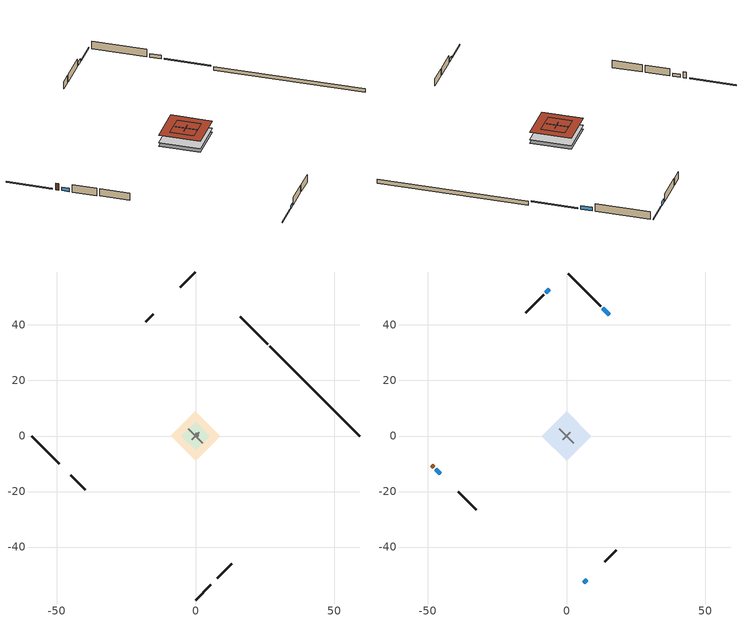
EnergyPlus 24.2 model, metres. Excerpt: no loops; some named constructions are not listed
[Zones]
central ac and furnace airloop ret air zone
 floor adiabatic (AdiabaticConst): 0,0 0,1 1,1 1,0 z0
 wall adiabatic (AdiabaticConst): 0,1 0,0 1,0 1,1 0,1 z0:1
 ceiling adiabatic (AdiabaticConst): 1,0 1,1 0,1 0,0 z1
crawlspace - vented
 floor foundation (Slab2 construction): -8.88,0 0,8.88 8.88,0 0,-8.88 z-0.91
 wall outside (RimJoist1 construction): 26.07,32.99 16.14,42.92 z0.3:0.61
 wall outside (RimJoist2 construction): 0,-59.06 5.52,-53.54 z0.3:0.61
 wall outside (RimJoist3 construction): -59.06,0 -49.12,-9.94 z0.3:0.61
 wall outside (RimJoist4 construction): 0,59.06 -5.52,53.54 z0.3:0.61
 wall foundation (FoundationWall1 construction): 59.06,0 26.73,32.33 z-0.91:0.3
garage
 floor foundation (Slab1 construction): -5.17,0 0,5.17 5.17,0 0,-5.17 z0
 wall outside (Wall1 construction): 7.86,-51.2 13.03,-46.02 z0.3:2.74
 wall outside (Wall2 construction): -44.87,-14.19 -39.7,-19.36 z0.3:2.74
 wall outside (Wall9 construction): -15.29,43.77 -17.88,41.18 z0.3:2.74
 wall to conditioned space (Wall5 construction Reversed): 2.59,-2.59 -2.59,2.59 z0.3:2.74
 wall to conditioned space (Wall6 construction Reversed): 1.29,1.29 -1.29,-1.29 z0.3:2.74
 roof outside (Roof1 construction): 0,5.17 -5.17,0 0,-5.17 5.17,0 z2.74
conditioned space
 floor to crawlspace - vented (Floor1 construction): -8.88,0 0,8.88 8.88,0 0,-8.88 z0.3
 wall outside (AdiabaticWallConstruction 1): -48.47,-10.59 -47.82,-11.24 z0.3:2.34
 wall outside (AdiabaticWallConstruction): 15.48,43.58 13.04,46.02 z0.3:1.46; 6.17,-52.88 7.21,-51.85 z0.3:1.28; -47.16,-11.9 -45.53,-13.53 z0.3:1.34; -6.17,52.88 -7.46,51.6 z0.3:1.52
 wall outside (Wall3 construction): 12.38,46.67 0.66,58.4 z0.3:2.74
 wall outside (Wall4 construction): 13.69,-45.37 17.85,-41.21 z0.3:2.74
 wall outside (Wall7 construction): -39.04,-20.02 -32.56,-26.5 z0.3:2.74
 wall outside (Wall8 construction): -8.12,50.94 -14.63,44.43 z0.3:2.74
 window (WindowConstruction): 15.48,43.58 13.04,46.02 z0.3:1.46
 window (WindowConstruction 1): 6.17,-52.88 7.2,-51.85 z0.3:1.28
 window (WindowConstruction 2): -47.16,-11.9 -45.53,-13.53 z0.3:1.34
 window (WindowConstruction 3): -6.17,52.88 -7.46,51.6 z0.3:1.52
 door (Door): -48.47,-10.59 -47.82,-11.24 z0.3:2.34
 roof outside (Roof2 construction): 0,8.88 -8.88,0 0,-8.88 8.88,0 z2.74
[Material] Roughness=Rough; Thermal Absorptance=0.9
Name | Thickness {m} | Conductivity {W/m-K} | Density {kg/m3} | Specific Heat {J/kg-K} | Solar Absorptance | Visible Absorptance
floor covering | 0.0127 | 0.0433444 | 54.468 | 1339.84 | 0.6 | 0.6
floor stud and cavity | 0.1397 | 0.923637 | 92.3553 | 1139.71 | 0.7 | 0.7
gypsum board | 0.0127 | 0.160291 | 801 | 837.4 | 0.6 | 0.6
osb sheathing 0.5 in. 2; osb sheathing 0.5 in. 3 | 0.0127 | 0.115458 | 512.64 | 1214.23 | 0.7 | 0.7
osb sheathing 0.75 in. | 0.01905 | 0.115458 | 512.64 | 1214.23 | 0.7 | 0.7
wall stud and cavity 2 | 0.1397 | 0.335416 | 139.0536 | 1170.24 | 0.7 | 0.7
[Construction]
Floor1 construction Reversed: floor covering, osb sheathing 0.75 in., floor stud and cavity
Wall5 construction: osb sheathing 0.5 in. 2, wall stud and cavity 2, gypsum board
Wall6 construction: osb sheathing 0.5 in. 3, wall stud and cavity 2, gypsum board
[EnergyManagementSystem:Subroutine]
central_ac_and_furnace_airloop_0_duct_subroutine: Set AH_MFR = central_ac_and_furnace_airloop_AH_MFR / 1; If AH_MFR > 0; Set AH_Tout = central_ac_and_furnace_airloop_AH_Tout; Set AH_Wout = central_ac_and_furnace_airloop_AH_Wout; Set RA_T = central_ac_and_furnace_airloop_RA_T; Set RA_W = central_ac_and_furnace_airloop_Ra_W; Set Fan_RTF = central_ac_and_furnace_airloop_Fan_RTF; Set DZ_T = central_ac_and_furnace_airloop_0_DZ_T; Set DZ_W = central_ac_and_furnace_airloop_0_DZ_W; Set AH_VFR = central_ac_and_furnace_airloop_AH_VFR / 1; Set h_SA = (@HFnTdbW AH_Tout AH_Wout); Set h_RA = (@HFnTdbW RA_T RA_W); Set h_fg = (@HfgAirFnWTdb AH_Wout AH_Tout); Set h_DZ = (@HFnTdbW DZ_T DZ_W); Set air_cp = 1006.0; Set f_sup = 0.133; Set f_ret = 0.067; Set sup_lk_mfr = f_sup * AH_MFR; Set ret_lk_mfr = f_ret * AH_MFR; Set SupTotLkToCond = sup_lk_mfr*(h_RA - h_SA); Set SupLatLkToCond = sup_lk_mfr*h_fg*(RA_W-AH_Wout); Set SupSensLkToCond = SupTotLkToCond-SupLatLkToCond; Set supply_ua = 142.257; Set eTm = 0-((Fan_RTF/(AH_MFR*air_cp))*supply_ua); Set t_sup = DZ_T+((AH_Tout-DZ_T)*(@Exp eTm)); Set SupCondToCond = AH_MFR*air_cp*(t_sup-AH_Tout); Set SupCondToDZ = 0-SupCondToCond; Set return_ua = 26.344; Set eTm = 0-((Fan_RTF/(AH_MFR*air_cp))*return_ua); Set t_ret = DZ_T+((RA_T-DZ_T)*(@Exp eTm)); Set RetCondToRP = AH_MFR*air_cp*(t_ret-RA_T); Set RetCondToDZ = 0-RetCondToRP; Set RetLatLkToRP = 0; Set RetSensLkToRP = ret_lk_mfr*air_cp*(DZ_T-RA_T); Set SupTotLkToDZ = sup_lk_mfr*(h_SA-h_DZ); Set SupLatLkToDZ = sup_lk_mfr*h_fg*(AH_Wout-DZ_W); Set SupSensLkToDZ = SupTotLkToDZ-SupLatLkToDZ; Set FracOutsideToCond = 1.0; Set FracOutsideToDZ = 0.0; Set FracCondToOutside = 0.0; Set FracDZToOutside = 1.0; Set FracDZToCond = 0.0; Set FracCondToDZ = 0.0; Set lk_imbal_vfr = @ABS(f_sup - f_ret) * AH_VFR; Set ImbalLkCondToDZ = lk_imbal_vfr * FracCondToDZ; Set ImbalLkDZToCond = lk_imbal_vfr * FracDZToCond; Set ImbalLkOutsideToCond = lk_imbal_vfr * FracOutsideToCond; Set ImbalLkOutsideToDZ = lk_imbal_vfr * FracOutsideToDZ; Set ImbalLkCondToOutside = lk_imbal_vfr * FracCondToOutside; Set ImbalLkDZToOutside = lk_imbal_vfr * FracDZToOutside; Else; Set SupLatLkToCond = 0; Set SupSensLkToCond = 0; Set SupCondToCond = 0; Set RetCondToRP = 0; Set RetLatLkToRP = 0; Set RetSensLkToRP = 0; Set RetCondToDZ = 0; Set SupCondToDZ = 0; Set SupLatLkToDZ = 0; Set SupSensLkToDZ = 0; Set ImbalLkCondToDZ = 0; Set ImbalLkDZToCond = 0; Set ImbalLkOutsideToCond = 0; Set ImbalLkOutsideToDZ = 0; Set ImbalLkCondToOutside = 0; Set ImbalLkDZToOutside = 0; EndIf; Set central_ac_and_furnace_airloop_0_SupLatLkToCond = SupLatLkToCond; Set central_ac_and_furnace_airloop_0_SupSensLkToCond = SupSensLkToCond; Set central_ac_and_furnace_airloop_0_SupCondToLv = SupCondToCond; Set central_ac_and_furnace_airloop_0_RetCondToRP = RetCondToRP; Set central_ac_and_furnace_airloop_0_RetLatLkToRP = RetLatLkToRP; Set central_ac_and_furnace_airloop_0_RetSensLkToRP = RetSensLkToRP; Set central_ac_and_furnace_airloop_0_RetCondToDZ = RetCondToDZ; Set central_ac_and_furnace_airloop_0_SupCondToDZ = SupCondToDZ; Set central_ac_and_furnace_airloop_0_SupLatLkToDZ = SupLatLkToDZ; Set central_ac_and_furnace_airloop_0_SupSensLkToDZ = SupSensLkToDZ; Set central_ac_and_furnace_airloop_0_ZoneMixCondToDZ = ImbalLkCondToDZ; Set central_ac_and_furnace_airloop_0_ZoneMixDZToCond = ImbalLkDZToCond; Set central_ac_and_furnace_airloop_0_DuctImbalLkSupFanEquivCond = ImbalLkCondToOutside; Set central_ac_and_furnace_airloop_0_DuctImbalLkExhFanEquivCond = ImbalLkOutsideToCond; Set central_ac_and_furnace_airloop_0_DuctImbalLkSupFanEquivDZ = ImbalLkDZToOutside; Set central_ac_and_furnace_airloop_0_DuctImbalLkExhFanEquivDZ = ImbalLkOutsideToDZ
[EnergyManagementSystem:ProgramCallingManager]
central_ac_and_furnace_airloop_0_duct_program_calling_manager: EndOfSystemTimestepAfterHVACReporting; central_ac_and_furnace_airloop_0_duct_program
central_ac_and_furnace_supply_fan_disaggregate_program_calling_manager: EndOfSystemTimestepBeforeHVACReporting; central_ac_and_furnace_supply_fan_disaggregate_program
central_ac_and_furnace_supply_fan_disaggregate_program_calling_manager 1: EndOfSystemTimestepBeforeHVACReporting; central_ac_and_furnace_supply_fan_disaggregate_program_1
component_loads_program_calling_manager: EndOfZoneTimestepAfterZoneReporting; component_loads_program
crawlspace_vented_1_duct_leakage_imbalance_infil_program_calling_manager: BeginZoneTimestepAfterInitHeatBalance; crawlspace_vented_1_duct_leakage_imbalance_infil_program
fridge_schedule_program_calling_manager: BeginZoneTimestepAfterInitHeatBalance; fridge_schedule_program
infil_program_calling_manager: BeginZoneTimestepAfterInitHeatBalance; infil_program
natural_vent_program_calling_manager: BeginZoneTimestepAfterInitHeatBalance; natural_vent_program
total_airflows_program_calling_manager: EndOfZoneTimestepAfterZoneReporting; total_airflows_program
total_loads_program_calling_manager: EndOfZoneTimestepAfterZoneReporting; total_loads_program
unmet_hours_program_calling_manager: EndOfZoneTimestepBeforeZoneReporting; unmet_hours_program
water_heater_hpwh_EC_adj_ProgramManager: EndOfSystemTimestepBeforeHVACReporting; water_heater_hpwh_EC_adj
water_heater_ProgramManager: InsideHVACSystemIterationLoop; water_heater_Control; water_heater_InletAir
[EnergyManagementSystem:OutputVariable]
Name | EMS Variable | Type of Data in Variable | Update Frequency | EMS Program or Subroutine | Units
central ac and furnace supply fan disaggregate clg | central_ac_and_furnace_supply_fan_clg | Summed | SystemTimestep | central_ac_and_furnace_supply_fan_disaggregate_program | J
central ac and furnace supply fan disaggregate htg primary | central_ac_and_furnace_supply_fan_primary_htg | Summed | SystemTimestep | central_ac_and_furnace_supply_fan_disaggregate_program_1 | J
loads_htg_tot_peakload_outvar; loads_htg_tot_annual_outvar; loads_htg_tot_timeseries_outvar | loads_htg_tot | Summed | ZoneTimestep | total_loads_program | J
loads_clg_tot_peakload_outvar; loads_clg_tot_annual_outvar; loads_clg_tot_timeseries_outvar | loads_clg_tot | Summed | ZoneTimestep | total_loads_program | J
htg_unmet_hours_annual_outvar; htg_unmet_hours_timeseries_outvar | htg_unmet_hours | Summed | ZoneTimestep | unmet_hours_program | hr
clg_unmet_hours_annual_outvar; clg_unmet_hours_timeseries_outvar | clg_unmet_hours | Summed | ZoneTimestep | unmet_hours_program | hr
loads_htg_roofs_annual_outvar; loads_htg_roofs_timeseries_outvar | loads_htg_roofs | Summed | ZoneTimestep | component_loads_program | J
loads_htg_ceilings_annual_outvar; loads_htg_ceilings_timeseries_outvar | loads_htg_ceilings | Summed | ZoneTimestep | component_loads_program | J
loads_htg_walls_annual_outvar; loads_htg_walls_timeseries_outvar | loads_htg_walls | Summed | ZoneTimestep | component_loads_program | J
loads_htg_rim_joists_annual_outvar; loads_htg_rim_joists_timeseries_outvar | loads_htg_rim_joists | Summed | ZoneTimestep | component_loads_program | J
loads_htg_foundation_walls_annual_outvar; loads_htg_foundation_walls_timeseries_outvar | loads_htg_foundation_walls | Summed | ZoneTimestep | component_loads_program | J
loads_htg_doors_annual_outvar; loads_htg_doors_timeseries_outvar | loads_htg_doors | Summed | ZoneTimestep | component_loads_program | J
loads_htg_windows_conduction_annual_outvar; loads_htg_windows_conduction_timeseries_outvar | loads_htg_windows_conduction | Summed | ZoneTimestep | component_loads_program | J
loads_htg_windows_solar_annual_outvar; loads_htg_windows_solar_timeseries_outvar | loads_htg_windows_solar | Summed | ZoneTimestep | component_loads_program | J
loads_htg_skylights_conduction_annual_outvar; loads_htg_skylights_conduction_timeseries_outvar | loads_htg_skylights_conduction | Summed | ZoneTimestep | component_loads_program | J
loads_htg_skylights_solar_annual_outvar; loads_htg_skylights_solar_timeseries_outvar | loads_htg_skylights_solar | Summed | ZoneTimestep | component_loads_program | J
loads_htg_floors_annual_outvar; loads_htg_floors_timeseries_outvar | loads_htg_floors | Summed | ZoneTimestep | component_loads_program | J
loads_htg_slabs_annual_outvar; loads_htg_slabs_timeseries_outvar | loads_htg_slabs | Summed | ZoneTimestep | component_loads_program | J
loads_htg_internal_mass_annual_outvar; loads_htg_internal_mass_timeseries_outvar | loads_htg_internal_mass | Summed | ZoneTimestep | component_loads_program | J
loads_htg_infil_annual_outvar; loads_htg_infil_timeseries_outvar | loads_htg_infil | Summed | ZoneTimestep | component_loads_program | J
loads_htg_natvent_annual_outvar; loads_htg_natvent_timeseries_outvar | loads_htg_natvent | Summed | ZoneTimestep | component_loads_program | J
loads_htg_mechvent_annual_outvar; loads_htg_mechvent_timeseries_outvar | loads_htg_mechvent | Summed | ZoneTimestep | component_loads_program | J
loads_htg_whf_annual_outvar; loads_htg_whf_timeseries_outvar | loads_htg_whf | Summed | ZoneTimestep | component_loads_program | J
loads_htg_ducts_annual_outvar; loads_htg_ducts_timeseries_outvar | loads_htg_ducts | Summed | ZoneTimestep | component_loads_program | J
loads_htg_intgains_annual_outvar; loads_htg_intgains_timeseries_outvar | loads_htg_intgains | Summed | ZoneTimestep | component_loads_program | J
loads_htg_lighting_annual_outvar; loads_htg_lighting_timeseries_outvar | loads_htg_lighting | Summed | ZoneTimestep | component_loads_program | J
loads_clg_roofs_annual_outvar; loads_clg_roofs_timeseries_outvar | loads_clg_roofs | Summed | ZoneTimestep | component_loads_program | J
loads_clg_ceilings_annual_outvar; loads_clg_ceilings_timeseries_outvar | loads_clg_ceilings | Summed | ZoneTimestep | component_loads_program | J
loads_clg_walls_annual_outvar; loads_clg_walls_timeseries_outvar | loads_clg_walls | Summed | ZoneTimestep | component_loads_program | J
loads_clg_rim_joists_annual_outvar; loads_clg_rim_joists_timeseries_outvar | loads_clg_rim_joists | Summed | ZoneTimestep | component_loads_program | J
loads_clg_foundation_walls_annual_outvar; loads_clg_foundation_walls_timeseries_outvar | loads_clg_foundation_walls | Summed | ZoneTimestep | component_loads_program | J
loads_clg_doors_annual_outvar; loads_clg_doors_timeseries_outvar | loads_clg_doors | Summed | ZoneTimestep | component_loads_program | J
loads_clg_windows_conduction_annual_outvar; loads_clg_windows_conduction_timeseries_outvar | loads_clg_windows_conduction | Summed | ZoneTimestep | component_loads_program | J
loads_clg_windows_solar_annual_outvar; loads_clg_windows_solar_timeseries_outvar | loads_clg_windows_solar | Summed | ZoneTimestep | component_loads_program | J
loads_clg_skylights_conduction_annual_outvar; loads_clg_skylights_conduction_timeseries_outvar | loads_clg_skylights_conduction | Summed | ZoneTimestep | component_loads_program | J
loads_clg_skylights_solar_annual_outvar; loads_clg_skylights_solar_timeseries_outvar | loads_clg_skylights_solar | Summed | ZoneTimestep | component_loads_program | J
loads_clg_floors_annual_outvar; loads_clg_floors_timeseries_outvar | loads_clg_floors | Summed | ZoneTimestep | component_loads_program | J
loads_clg_slabs_annual_outvar; loads_clg_slabs_timeseries_outvar | loads_clg_slabs | Summed | ZoneTimestep | component_loads_program | J
loads_clg_internal_mass_annual_outvar; loads_clg_internal_mass_timeseries_outvar | loads_clg_internal_mass | Summed | ZoneTimestep | component_loads_program | J
loads_clg_infil_annual_outvar; loads_clg_infil_timeseries_outvar | loads_clg_infil | Summed | ZoneTimestep | component_loads_program | J
loads_clg_natvent_annual_outvar; loads_clg_natvent_timeseries_outvar | loads_clg_natvent | Summed | ZoneTimestep | component_loads_program | J
loads_clg_mechvent_annual_outvar; loads_clg_mechvent_timeseries_outvar | loads_clg_mechvent | Summed | ZoneTimestep | component_loads_program | J
loads_clg_whf_annual_outvar; loads_clg_whf_timeseries_outvar | loads_clg_whf | Summed | ZoneTimestep | component_loads_program | J
loads_clg_ducts_annual_outvar; loads_clg_ducts_timeseries_outvar | loads_clg_ducts | Summed | ZoneTimestep | component_loads_program | J
loads_clg_intgains_annual_outvar; loads_clg_intgains_timeseries_outvar | loads_clg_intgains | Summed | ZoneTimestep | component_loads_program | J
loads_clg_lighting_annual_outvar; loads_clg_lighting_timeseries_outvar | loads_clg_lighting | Summed | ZoneTimestep | component_loads_program | J
total_infil_flow_rate_timeseries_outvar | total_infil_flow_rate | Averaged | ZoneTimestep | total_airflows_program | m^3/s
total_mechvent_flow_rate_timeseries_outvar | total_mechvent_flow_rate | Averaged | ZoneTimestep | total_airflows_program | m^3/s
total_natvent_flow_rate_timeseries_outvar | total_natvent_flow_rate | Averaged | ZoneTimestep | total_airflows_program | m^3/s
total_whf_flow_rate_timeseries_outvar | total_whf_flow_rate | Averaged | ZoneTimestep | total_airflows_program | m^3/s
[Schedule:Day:Interval]
cooling season schedule day; cooling season schedule day 2; cooling season schedule default day; natural vent schedule default day: No, 24:00, 0
cooling season schedule day 1; natural vent schedule day: No, 24:00, 1
exterior lighting schedule day 10: No, 01:00, 0.552381, 03:00, 0.510952, 05:00, 0.483333, 06:00, 0.538571, 07:00, 0.607619, 08:00, 0.56619, 09:00, 0.428095, 10:00, 0.345238, 12:00, 0.331429, 13:00, 0.345238, 14:00, 0.386667, 15:00, 0.414286, 16:00, 0.483333, 17:00, 0.607619, 18:00, 0.773333, 19:00, 0.88381, 20:00, 0.939048, 21:00, 0.966667, 22:00, 0.897619, 23:00, 0.773333, 24:00, 0.649048
exterior lighting schedule day 11: No, 01:00, 0.571429, 03:00, 0.528571, 05:00, 0.5, 06:00, 0.557143, 07:00, 0.628571, 08:00, 0.585714, 09:00, 0.442857, 10:00, 0.357143, 12:00, 0.342857, 13:00, 0.357143, 14:00, 0.4, 15:00, 0.428571, 16:00, 0.5, 17:00, 0.628571, 18:00, 0.8, 19:00, 0.914286, 20:00, 0.971429, 21:00, 1, 22:00, 0.928571, 23:00, 0.8, 24:00, 0.671429
exterior lighting schedule day 8: No, 01:00, 0.466667, 03:00, 0.431667, 05:00, 0.408333, 06:00, 0.455, 07:00, 0.513333, 08:00, 0.478333, 09:00, 0.361667, 10:00, 0.291667, 12:00, 0.28, 13:00, 0.291667, 14:00, 0.326667, 15:00, 0.35, 16:00, 0.408333, 17:00, 0.513333, 18:00, 0.653333, 19:00, 0.746667, 20:00, 0.793333, 21:00, 0.816667, 22:00, 0.758333, 23:00, 0.653333, 24:00, 0.548333
exterior lighting schedule day 9: No, 01:00, 0.509524, 03:00, 0.47131, 05:00, 0.445833, 06:00, 0.496786, 07:00, 0.560476, 08:00, 0.522262, 09:00, 0.394881, 10:00, 0.318452, 12:00, 0.305714, 13:00, 0.318452, 14:00, 0.356667, 15:00, 0.382143, 16:00, 0.445833, 17:00, 0.560476, 18:00, 0.713333, 19:00, 0.815238, 20:00, 0.86619, 21:00, 0.891667, 22:00, 0.827976, 23:00, 0.713333, 24:00, 0.59869
[Schedule:Week:Daily]
cooling season schedule Week Rule - Jan1-May26: cooling season schedule day, cooling season schedule day, cooling season schedule day, cooling season schedule day, cooling season schedule day, cooling season schedule day, cooling season schedule day, cooling season schedule default day, cooling season schedule default day, cooling season schedule default day, cooling season schedule default day, cooling season schedule default day
cooling season schedule Week Rule - May27-Jun2: cooling season schedule day, cooling season schedule day, cooling season schedule day, cooling season schedule day, cooling season schedule day, cooling season schedule day 1, cooling season schedule day 1, cooling season schedule default day, cooling season schedule default day, cooling season schedule default day, cooling season schedule default day, cooling season schedule default day
cooling season schedule Week Rule - Jun3-Sep29: cooling season schedule day 1, cooling season schedule day 1, cooling season schedule day 1, cooling season schedule day 1, cooling season schedule day 1, cooling season schedule day 1, cooling season schedule day 1, cooling season schedule default day, cooling season schedule default day, cooling season schedule default day, cooling season schedule default day, cooling season schedule default day
cooling season schedule Week Rule - Sep30-Oct6: cooling season schedule day 1, cooling season schedule day 2, cooling season schedule day 2, cooling season schedule day 2, cooling season schedule day 2, cooling season schedule day 2, cooling season schedule day 2, cooling season schedule default day, cooling season schedule default day, cooling season schedule default day, cooling season schedule default day, cooling season schedule default day
cooling season schedule Week Rule - Oct7-Dec31: cooling season schedule day 2, cooling season schedule day 2, cooling season schedule day 2, cooling season schedule day 2, cooling season schedule day 2, cooling season schedule day 2, cooling season schedule day 2, cooling season schedule default day, cooling season schedule default day, cooling season schedule default day, cooling season schedule default day, cooling season schedule default day
natural vent schedule Week Rule - Jan1-Jan6: natural vent schedule day, natural vent schedule day, natural vent schedule default day, natural vent schedule day, natural vent schedule default day, natural vent schedule day, natural vent schedule default day, natural vent schedule default day, natural vent schedule default day, natural vent schedule default day, natural vent schedule default day, natural vent schedule default day
natural vent schedule Week Rule - Jan7-Dec31: natural vent schedule default day, natural vent schedule day, natural vent schedule default day, natural vent schedule day, natural vent schedule default day, natural vent schedule day, natural vent schedule default day, natural vent schedule default day, natural vent schedule default day, natural vent schedule default day, natural vent schedule default day, natural vent schedule default day
[Schedule:Year]
cooling season schedule: cooling season schedule Week Rule - Jan1-May26, 1, 1, 5, 26, cooling season schedule Week Rule - May27-Jun2, 5, 27, 6, 2, cooling season schedule Week Rule - Jun3-Sep29, 6, 3, 9, 29, cooling season schedule Week Rule - Sep30-Oct6, 9, 30, 10, 6, cooling season schedule Week Rule - Oct7-Dec31, 10, 7, 12, 31
natural vent schedule: natural vent schedule Week Rule - Jan1-Jan6, 1, 1, 1, 6, natural vent schedule Week Rule - Jan7-Dec31, 1, 7, 12, 31
[Schedule:File]
hot_water_dishwasher: File=in.schedules.csv; Column Number=6; Rows to Skip at Top=1; Number of Hours of Data=8760; Column Separator=Comma; Interpolate to Timestep=Yes; Minutes per Item=15; Adjust Schedule for Daylight Savings=Yes
